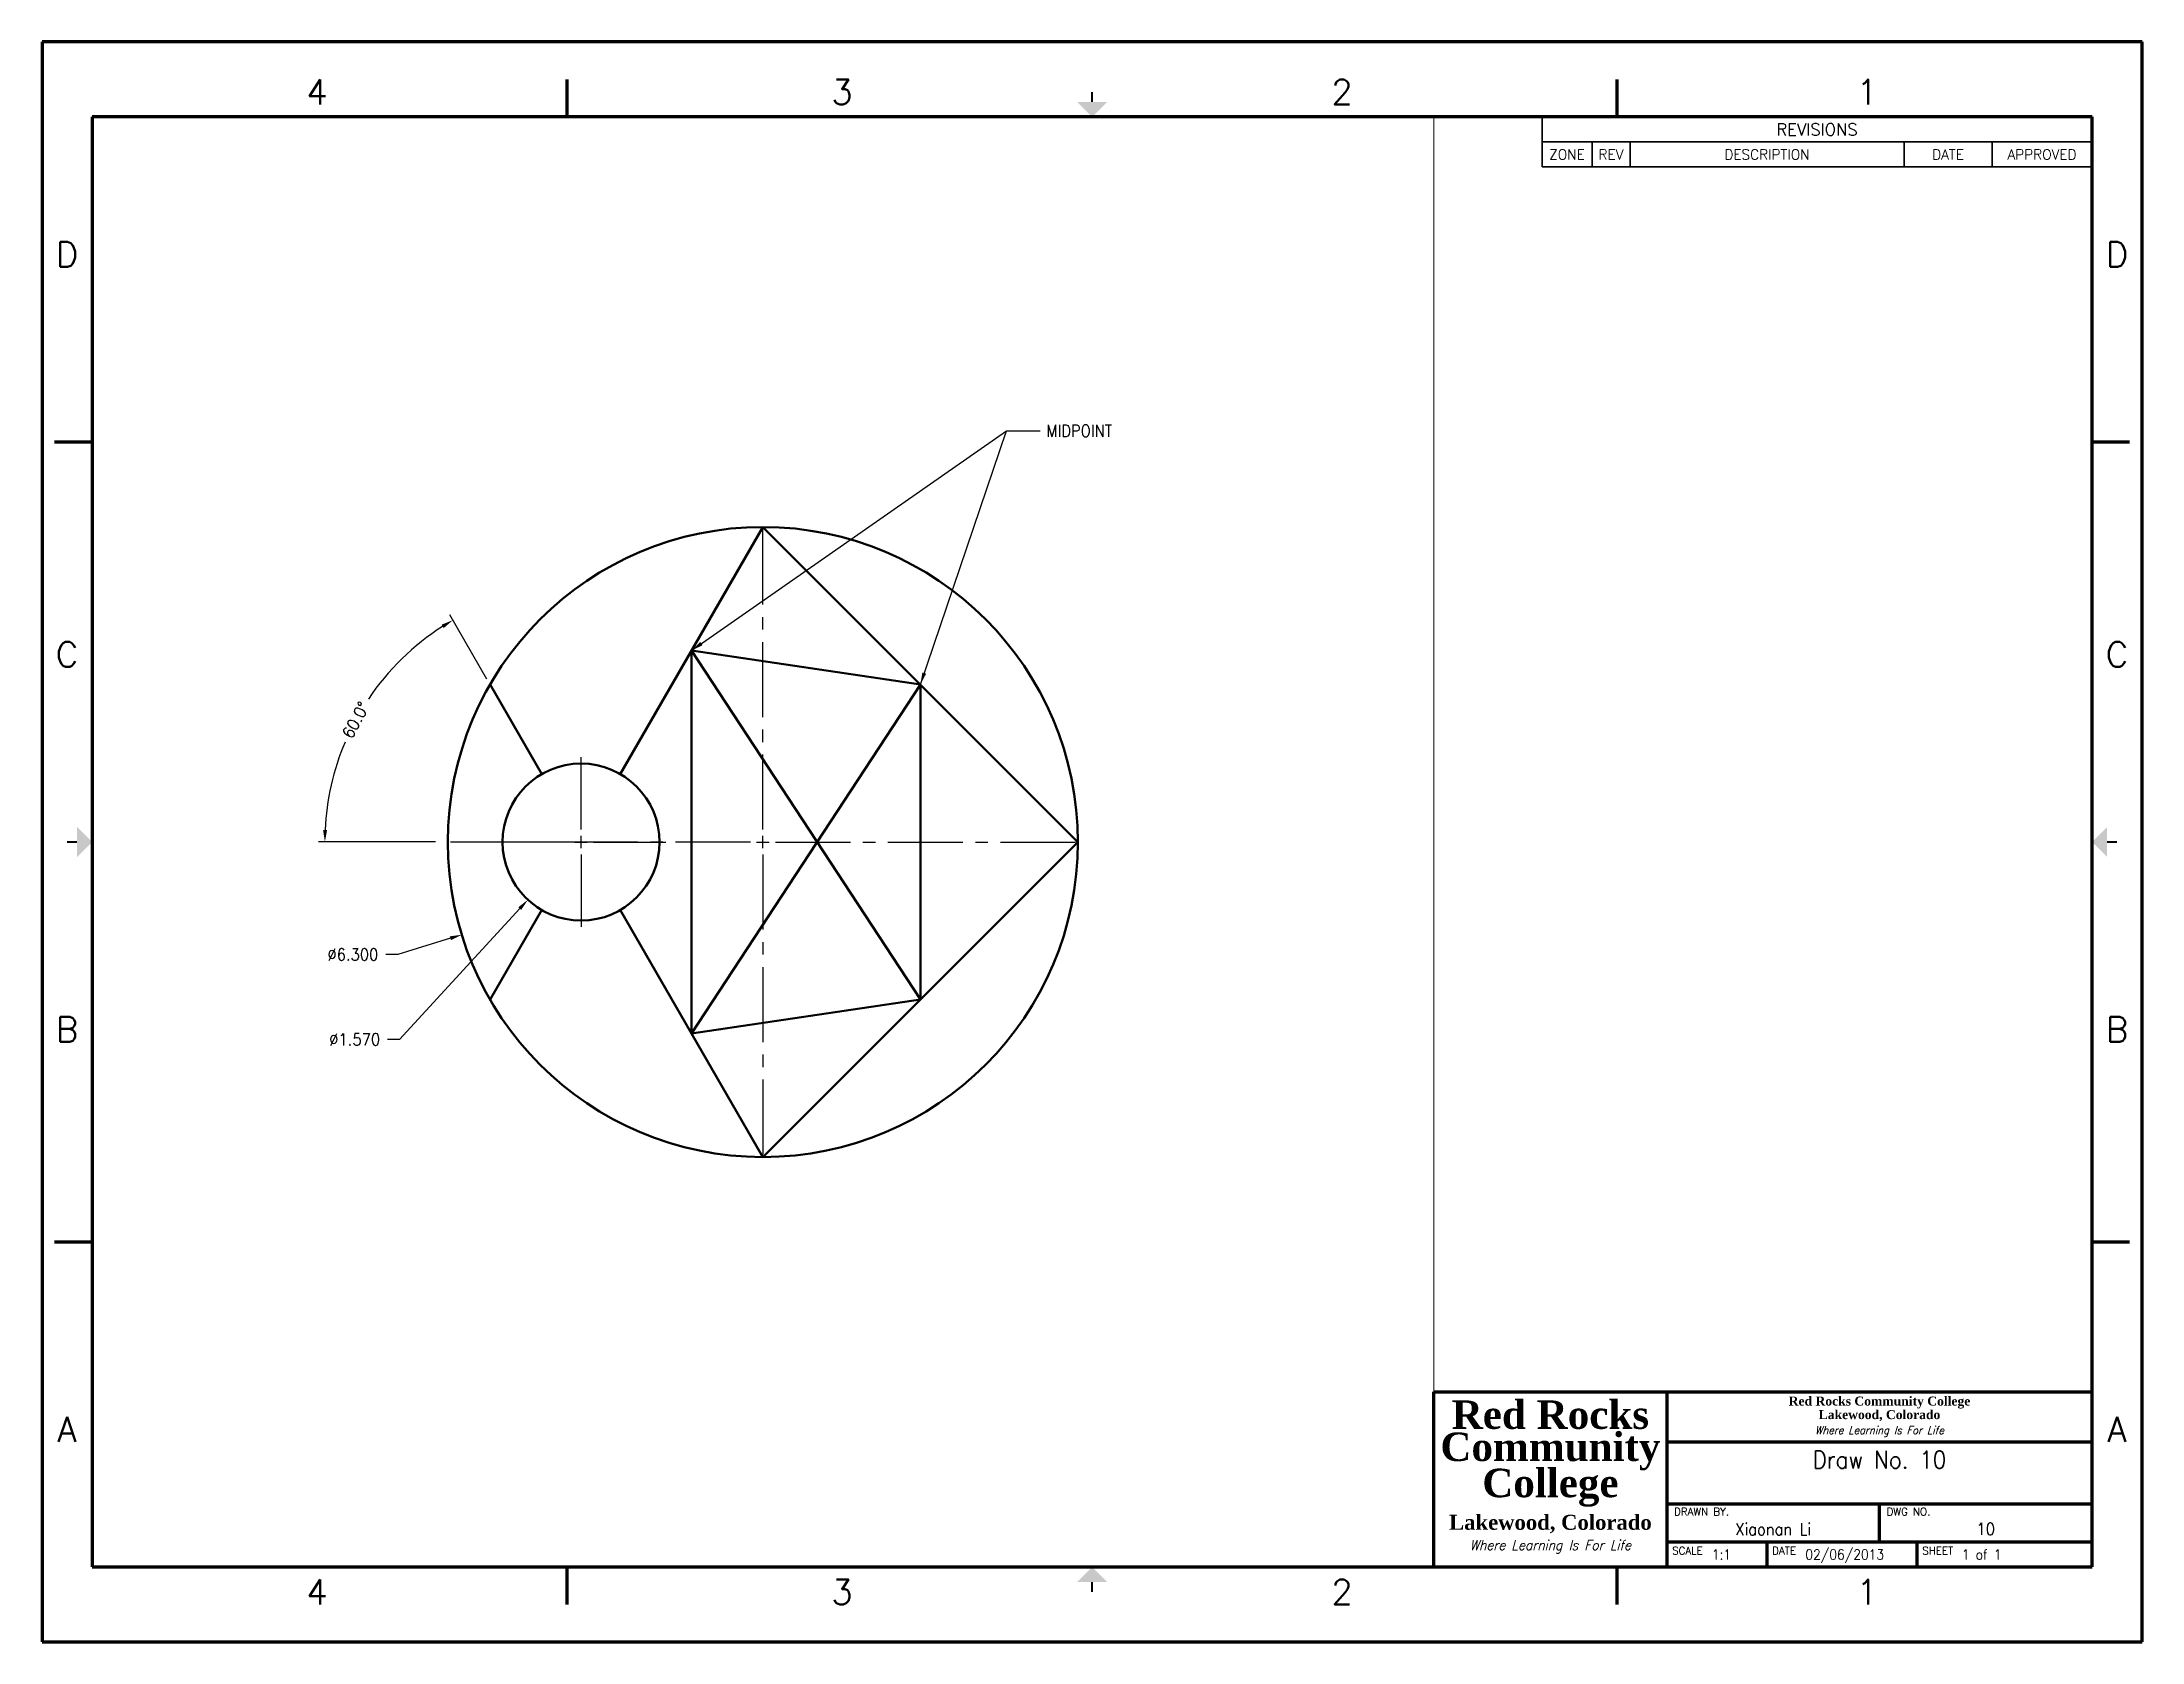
# Paper-space layout 'ANSI-C' of a CAD drawing. Header units: inches. Extents: x 0.5 to 21.5, y 0.6 to 16.6.
# The model-space entities are those that its viewports show. They can reach past a viewport. Long polylines and large blocks are cut down to what shows.
import ezdxf
from ezdxf.enums import TextEntityAlignment as Align

# ---------------------------------------------------------------- set-up
doc = ezdxf.new("R2010")
doc.units = ezdxf.units.IN
doc.header["$MEASUREMENT"] = 0
doc.linetypes.add('CENTER2', pattern=[1.125, 0.75, -0.125, 0.125, -0.125])
for name, color, linetype, lineweight in [('cen', 1, 'CENTER2', 25), ('con', 5, 'Continuous', 25), ('dim', 7, 'Continuous', 25), ('obj', 8, 'Continuous', 50), ('Title Block', 4, 'Continuous', 70), ('txt', 3, 'Continuous', 35)]:
    doc.layers.add(name, color=color, linetype=linetype, lineweight=lineweight)
doc.layers.add('vports', color=6, linetype='Continuous', plot=False)
doc.styles.add('Roman', font='romans.shx')
doc.styles.add('RomanS', font='romans.shx', dxfattribs={"width": 0.9})
doc.styles.add('RomanS OBLIQUE', font='romans.shx', dxfattribs={"width": 0.9, "oblique": 15})
doc.styles.add('Times New Roman BOLD', font='timesbd.ttf')
doc.dimstyles.new('Mechanical', dxfattribs={"dimscale": 0, "dimtxt": 0.12, "dimasz": 0.12, "dimexe": 0.0625, "dimexo": 0.0625, "dimgap": 0.0625, "dimtad": 0, "dimdec": 3, "dimlfac": -1, "dimzin": 4, "dimdsep": 46, "dimtxsty": 'RomanS', "dimcen": -0.0625, "dimclrd": 1, "dimclre": 1, "dimclrt": 3, "dimadec": 1, "dimazin": 1, "dimtfac": 1, "dimtdec": 3, "dimtofl": 0, "dimtmove": 0, "dimatfit": 1, "dimfxl": 0.18, "dimtolj": 1, "dimtzin": 0, "dimarcsym": 0})
doc.dimstyles.new('Mechanical$3', dxfattribs={"dimscale": 0, "dimtxt": 0.12, "dimasz": 0.12, "dimexe": 0.0625, "dimexo": 0.0625, "dimgap": 0.0625, "dimtad": 0, "dimtih": 1, "dimtoh": 1, "dimdec": 3, "dimlfac": -1, "dimzin": 4, "dimdsep": 46, "dimtxsty": 'RomanS', "dimcen": 0, "dimclrd": 1, "dimclre": 1, "dimclrt": 3, "dimadec": 1, "dimazin": 1, "dimtfac": 1, "dimtdec": 3, "dimtofl": 0, "dimtmove": 0, "dimatfit": 0, "dimfxl": 0.18, "dimtolj": 1, "dimtzin": 0, "dimarcsym": 0})

# ---------------------------------------------------------------- blocks, each defined once
blk = doc.blocks.new('ANSI-C')
at = {"layer": 'Title Block'}
for p, q in [((21, 16), (0, 16)), ((0, 16), (0, 0)), ((21, 0), (21, 16)), ((5.25, 15.25), (5.25, 15.625)), ((15.75, 15.25), (15.75, 15.625)), ((20.5, 15.25), (0.5, 15.25)), ((0.5, 15.25), (0.5, 0.75)), ((20.5, 0.75), (20.5, 15.25)), ((0.125, 12), (0.5, 12)), ((20.5, 12), (20.875, 12)), ((0.125, 4), (0.5, 4)), ((20.5, 4), (20.875, 4)), ((13.917, 2.5), (20.5, 2.5)), ((13.917, 0.75), (13.917, 2.5)), ((16.25, 0.75), (16.25, 2.5)), ((16.25, 2), (20.5, 2)), ((16.25, 1.38), (20.5, 1.38)), ((18.375, 1), (18.375, 1.38)), ((16.25, 1), (20.5, 1)), ((17.25, 0.75), (17.25, 1)), ((18.75, 0.75), (18.75, 1)), ((0.5, 0.75), (20.5, 0.75)), ((5.25, 0.375), (5.25, 0.75)), ((15.75, 0.375), (15.75, 0.75)), ((0, 0), (21, 0))]:
    blk.add_line(p, q, dxfattribs=at)
at = {"layer": 'Title Block', "const_width": 0.02}
for points in [[(10.5, 15.5), (10.5, 15.4)], [(0.25, 8), (0.35, 8)], [(20.75, 8), (20.65, 8)], [(10.5, 0.5), (10.5, 0.6)]]:
    blk.add_lwpolyline(points, dxfattribs=at)
at = {"layer": 'Title Block'}
for points in [[(10.35, 15.4), (10.65, 15.4), (10.5, 15.25)], [(0.35, 7.85), (0.35, 8.15), (0.5, 8)], [(20.65, 7.85), (20.65, 8.15), (20.5, 8)], [(10.35, 0.6), (10.65, 0.6), (10.5, 0.75)]]:
    blk.add_solid(points, dxfattribs=at)
at = {"layer": 'txt', "color": 3}
for p, q in [((15, 15.25), (15, 14.75)), ((15, 15), (20.5, 15)), ((15.5, 14.75), (15.5, 15)), ((15.88, 14.75), (15.88, 15)), ((18.62, 14.75), (18.62, 15)), ((19.5, 14.75), (19.5, 15)), ((15, 14.75), (20.5, 14.75))]:
    blk.add_line(p, q, dxfattribs=at)
at = {"layer": 'txt', "style": 'Roman'}
for s, p in [('4', (2.75, 15.5)), ('3', (8, 15.5)), ('2', (13, 15.5)), ('1', (18.25, 15.5)), ('D', (0.25, 13.875)), ('D', (20.75, 13.875)), ('C', (0.25, 9.875)), ('C', (20.75, 9.875)), ('B', (0.25, 6.125)), ('B', (20.75, 6.125)), ('A', (0.25, 2.125)), ('A', (20.75, 2.125)), ('4', (2.75, 0.5)), ('3', (8, 0.5)), ('2', (13, 0.5)), ('1', (18.25, 0.5))]:
    blk.add_text(s, height=0.25, dxfattribs=at).set_placement(p, align=Align.MIDDLE_CENTER)
at = {"layer": 'txt', "color": 3, "style": 'Roman'}
for s, height, p in [('REVISIONS', 0.12, (17.75, 15.125)), ('ZONE', 0.1, (15.25, 14.875)), ('REV', 0.1, (15.69, 14.875)), ('DESCRIPTION', 0.1, (17.25, 14.875)), ('DATE', 0.1, (19.06, 14.875)), ('APPROVED', 0.1, (20, 14.875))]:
    blk.add_text(s, height=height, dxfattribs=at).set_placement(p, align=Align.MIDDLE_CENTER)
at = {"layer": 'txt', "style": 'Times New Roman BOLD'}
for s, height, p in [('Red Rocks', 0.285, (15.084, 2.28)), ('Red Rocks Community College', 0.09, (18.375, 2.397)), ('Lakewood, Colorado', 0.09, (18.375, 2.266)), ('Community', 0.285, (15.084, 1.914)), ('College', 0.285, (15.084, 1.551)), ('Lakewood, Colorado', 0.15, (15.084, 1.184))]:
    blk.add_text(s, height=height, dxfattribs=at).set_placement(p, align=Align.MIDDLE)
at = {"layer": 'txt', "style": 'RomanS OBLIQUE', "oblique": 15, "width": 0.9}
for height, p in [(0.08, (18.375, 2.108)), (0.1, (15.084, 0.955))]:
    blk.add_text('Where Learning Is For Life', height=height, dxfattribs=at).set_placement(p, align=Align.MIDDLE)
at = {"layer": 'txt', "color": 1, "style": 'Roman'}
for s, p in [('DRAWN BY.', (16.321, 1.266)), ('DWG NO.', (18.446, 1.266))]:
    blk.add_text(s, height=0.075, dxfattribs=at).set_placement(p)
for s, p in [('SCALE', (16.302, 0.913)), ('DATE', (17.302, 0.913)), ('SHEET', (18.803, 0.913))]:
    blk.add_text(s, height=0.075, dxfattribs=at).set_placement(p, align=Align.MIDDLE_LEFT)
blk = doc.blocks.new('Title')
at = {"layer": 'obj', "color": 8, "style": 'RomanS', "width": 0.9}
for tag, height, p in [('PROJECT', 0.175, (-2.125, 1.074)), ('PART', 0.15, (-2.125, 0.799))]:
    blk.add_attdef(tag, text='', height=height, dxfattribs=at).set_placement(p, align=Align.MIDDLE)
at = {"layer": 'txt', "color": 3, "style": 'RomanS', "width": 0.9}
for tag, p in [('DRWN-BY', (-3.188, 0.38)), ('DWG-NO', (-1.062, 0.38))]:
    blk.add_attdef(tag, text='', height=0.12, dxfattribs=at).set_placement(p, align=Align.MIDDLE)
for tag, p in [('SCALE', (-3.802, 0.125)), ('DATE', (-2.866, 0.125)), ('SHEET', (-1.302, 0.125))]:
    blk.add_attdef(tag, text='', height=0.1, dxfattribs=at).set_placement(p, align=Align.MIDDLE_LEFT)
blk = doc.blocks.new('*D4')
at = {"layer": 'Defpoints', "color": 0, "transparency": 16777216}
for p in [(10.711, 9.491), (4.69, 7.636)]:
    blk.add_point(p, dxfattribs=at)
at = {"layer": 'dim', "color": 1, "lineweight": -2, "transparency": 16777216}
for p, q in [((4.576, 7.601), (4.049, 7.439)), ((4.049, 7.439), (3.929, 7.439))]:
    blk.add_line(p, q, dxfattribs=at)
at = {"layer": 'dim', "color": 1, "transparency": 16777216}
blk.add_solid([(4.57, 7.62), (4.582, 7.582), (4.69, 7.636)], dxfattribs=at)
at = {"layer": 'dim', "color": 3, "transparency": 16777216, "insert": (3.601, 7.439), "char_height": 0.12, "attachment_point": 5, "style": 'RomanS'}
blk.add_mtext('\\A1;∅6.300', dxfattribs=at)
blk = doc.blocks.new('*D5')
at = {"layer": 'Defpoints', "color": 0, "transparency": 16777216}
for p in [(6.414, 9.141), (5.351, 7.986)]:
    blk.add_point(p, dxfattribs=at)
at = {"layer": 'dim', "color": 1, "lineweight": -2, "transparency": 16777216}
for p, q in [((5.269, 7.898), (4.066, 6.59)), ((4.066, 6.59), (3.946, 6.59))]:
    blk.add_line(p, q, dxfattribs=at)
at = {"layer": 'dim', "color": 1, "transparency": 16777216}
blk.add_solid([(5.255, 7.911), (5.284, 7.884), (5.351, 7.986)], dxfattribs=at)
at = {"layer": 'dim', "color": 3, "transparency": 16777216, "insert": (3.619, 6.59), "char_height": 0.12, "attachment_point": 5, "style": 'RomanS'}
blk.add_mtext('\\A1;∅1.570', dxfattribs=at)
blk = doc.blocks.new('*D8')
at = {"layer": 'Defpoints', "color": 0, "transparency": 16777216}
for p in [(3.92, 10.21), (4.973, 10.139), (5.49, 9.244), (4.488, 8.564), (7.576, 8.564)]:
    blk.add_point(p, dxfattribs=at)
at = {"layer": 'dim', "color": 1, "lineweight": -2, "transparency": 16777216}
for p, q in [((4.942, 10.193), (4.57, 10.836)), ((4.426, 8.564), (3.258, 8.564))]:
    blk.add_line(p, q, dxfattribs=at)
for start, end in [(122.6843, 146.0824), (157.0623, 177.3157)]:
    blk.add_arc((5.882, 8.564), 2.562, start, end, dxfattribs=at)
at = {"layer": 'dim', "color": 1, "transparency": 16777216}
for points in [[(4.488, 10.737), (4.509, 10.703), (4.601, 10.782)], [(3.343, 8.683), (3.303, 8.684), (3.321, 8.564)]]:
    blk.add_solid(points, dxfattribs=at)
at = {"layer": 'dim', "color": 3, "transparency": 16777216, "insert": (3.629, 9.783), "char_height": 0.12, "attachment_point": 5, "rotation": 61.5724, "style": 'RomanS'}
blk.add_mtext('\\A1;60.0°', dxfattribs=at)

msp = doc.modelspace()

# ---------------------------------------------------------------- linework, layer by layer
at = {"layer": 'cen', "color": 1}
for p, q in [((53.436, 56.258), (53.436, 59.346)), ((51.618, 56.258), (51.618, 56.981)), ((53.311, 56.133), (50.224, 56.133)), ((51.493, 56.133), (50.77, 56.133)), ((51.555, 56.133), (51.68, 56.133)), ((51.618, 56.071), (51.618, 56.196)), ((51.743, 56.133), (52.465, 56.133)), ((53.374, 56.133), (53.499, 56.133)), ((53.436, 56.071), (53.436, 56.196)), ((53.561, 56.133), (56.649, 56.133)), ((51.618, 56.008), (51.618, 55.286)), ((53.436, 56.008), (53.436, 52.921))]:
    msp.add_line(p, q, dxfattribs=at)
at = {"layer": 'obj'}
for p, q in [((53.436, 59.283), (52.01, 56.813)), ((53.436, 59.283), (56.586, 56.133)), ((52.723, 54.218), (52.723, 58.048)), ((52.723, 58.048), (55.011, 57.708)), ((52.723, 58.048), (55.011, 54.558)), ((51.225, 56.813), (50.708, 57.708)), ((55.011, 57.708), (52.723, 54.218)), ((55.011, 57.708), (55.011, 54.558)), ((56.586, 56.133), (53.436, 52.983)), ((51.225, 55.454), (50.708, 54.558)), ((51.225, 55.454), (50.708, 54.558)), ((53.436, 52.983), (52.01, 55.454)), ((55.011, 54.558), (52.723, 54.218))]:
    msp.add_line(p, q, dxfattribs=at)
for centre, radius in [((53.436, 56.133), 3.15), ((51.618, 56.133), 0.785)]:
    msp.add_circle(centre, radius, dxfattribs=at)

psp = doc.layouts.new('ANSI-C')

# ---------------------------------------------------------------- block references
at = {"layer": 'con'}
psp.add_blockref('ANSI-C', (0.4921, 0.5637), dxfattribs=at)
psp.add_blockref('Title', (20.9921, 1.3137), dxfattribs=at).add_auto_attribs({'PROJECT': 'Draw No. 10', 'DRWN-BY': 'Xiaonan Li', 'DWG-NO': '10', 'SCALE': '1:1', 'DATE': '02/06/2013', 'SHEET': '1 of 1'})

# ---------------------------------------------------------------- texts
at = {"layer": 'dim', "color": 3, "insert": (10.5359, 12.7349), "char_height": 0.12, "attachment_point": 1, "style": 'RomanS'}
psp.add_mtext('MIDPOINT', dxfattribs=at)

# ---------------------------------------------------------------- dimensions: what is measured, and where the dimension line sits
at = {"layer": 'dim'}
dim = psp.add_angular_dim_2l(base=(3.9198, 10.2103), line1=((5.4897, 9.2435), (4.9728, 10.1387)), line2=((7.5758, 8.5637), (4.4883, 8.5637)), dimstyle='Mechanical', override={"dimscale": 0}, dxfattribs=at)
dim.commit()
dim.dimension.update_dxf_attribs({"geometry": '*D8', "text_midpoint": (3.6294, 9.7831), "dimtype": 162})
for p1, p2, override, picture, middle in [((10.7112, 9.4911), (4.6904, 7.6362), {"dimlfac": 1}, '*D4', (3.6014, 7.4386)), ((6.4136, 9.1414), (5.3507, 7.986), {"dimlfac": -1}, '*D5', (3.6191, 6.5899))]:
    dim = psp.add_diameter_dim_2p(p1=p1, p2=p2, dimstyle='Mechanical$3', override=override, dxfattribs=at)
    dim.commit()
    dim.dimension.update_dxf_attribs({"geometry": picture, "text_midpoint": middle, "dimtype": 163})

# ---------------------------------------------------------------- leaders
at = {"layer": 'dim', "annotation_type": 0, "has_hookline": 1, "hookline_direction": 0, "text_width": 0.7046}
psp.add_leader([(6.9877, 10.4786), (10.1369, 12.6749), (10.4734, 12.6749)], dimstyle='Mechanical', override={"dimscale": 0, "dimgap": 0.0625, "dimtad": 0}, dxfattribs=at)
at = {"layer": 'dim'}
psp.add_leader([(9.2758, 10.1387), (10.1369, 12.6749)], dimstyle='Mechanical', override={"dimscale": 0, "dimgap": 0.0625, "dimtad": 0}, dxfattribs=at)

# ---------------------------------------------------------------- viewports
at = {"layer": 'vports'}
psp.add_viewport(center=(7.7008, 8.5637), size=(13.4174, 14.5), view_center_point=(53.4362, 56.1334), view_height=14.5, dxfattribs=at)

doc.saveas('drawing.dxf')
